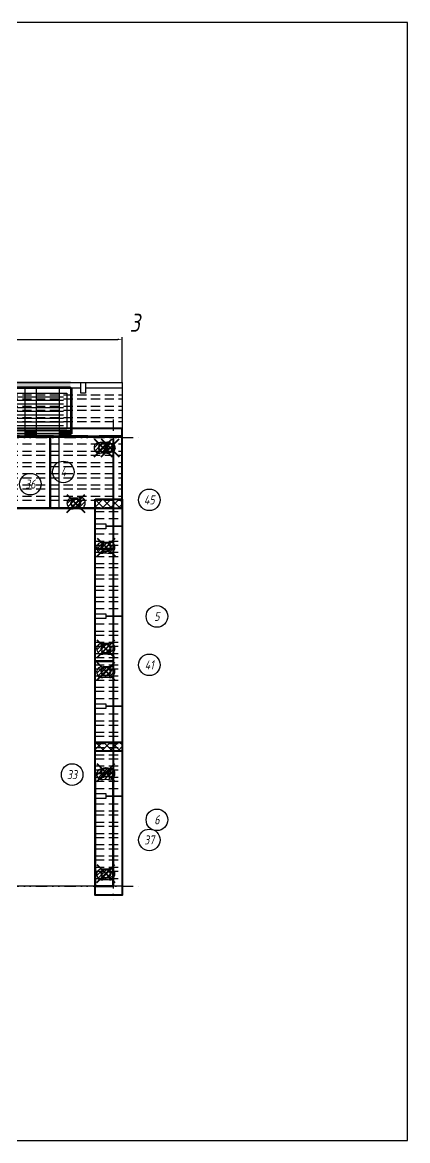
# Model space of a CAD drawing. Header units: millimetres. Extents: x -58926 to 122586, y -58688 to 8347.
# Drawn here: x 3054 to 5196, y -1320 to 4896 of the extents above; entities that cross this region are included whole.
import ezdxf
from ezdxf.enums import TextEntityAlignment as Align

# ---------------------------------------------------------------- set-up
doc = ezdxf.new("R2010")
doc.units = ezdxf.units.MM
doc.header["$PDMODE"] = 35
doc.header["$PDSIZE"] = 50
doc.linetypes.add('DASH2DOT', pattern=[31.75, 12.7, -6.35, 0, -6.35, 0, -6.35])
doc.linetypes.add('DASHED', pattern=[19.05, 12.7, -6.35])
for name, color, linetype in [('01 Черновое', 7, 'Continuous'), ('02 ОВиК', 7, 'Continuous'), ('03 Потолок', 7, 'Continuous'), ('10 Перегородки', 7, 'Continuous'), ('101 Крепление', 7, 'Continuous'), ('102 Звукоизоляция', 7, 'Continuous'), ('103 ГВЛ слой 1', 7, 'Continuous'), ('104 ГВЛ слой 2', 7, 'Continuous')]:
    doc.layers.add(name, color=color, linetype=linetype)
doc.layers.add('100 noprint', color=1, linetype='Continuous', plot=False)
doc.styles.get("Standard").update_dxf_attribs({"font": 'arial.ttf'})
doc.styles.add('ГОСТ-ISOCPEUR', font='isocpeui.ttf', dxfattribs={"width": 0.8})
doc.dimstyles.new('ISO-25', dxfattribs={"dimtxt": 2.5, "dimasz": 2.5, "dimexe": 1.25, "dimexo": 0.625, "dimtad": 1, "dimtxsty": 'Standard', "dimcen": 2.5, "dimadec": 0, "dimazin": 0, "dimtfac": 1, "dimtmove": 0, "dimatfit": 3, "dimfxl": 1, "dimarcsym": 0})

# ---------------------------------------------------------------- blocks, each defined once
blk = doc.blocks.new('АП 500х200')
at = {"color": 0, "lineweight": -2}
for p, q in [((-507, 207), (-47, 207)), ((-507, 187), (-47, 187)), ((-507, 167), (-47, 167)), ((-507, 147), (-47, 147)), ((-507, 127), (-47, 127)), ((-507, 107), (-47, 107)), ((-507, 87), (-47, 87)), ((-507, 67), (-47, 67)), ((-507, 47), (-47, 47))]:
    blk.add_line(p, q, dxfattribs=at)
for points in [[(-554, 0), (-554, 254), (0, 254), (0, 0)], [(-527, 27), (-527, 227), (-27, 227), (-27, 27)]]:
    blk.add_lwpolyline(points, close=True, dxfattribs=at)
blk = doc.blocks.new('*D406')
at = {"layer": '01 Черновое', "color": 0, "lineweight": -2}
for p, q in [((159.1, 2895.2), (159.1, 3146.6)), ((184.1, 3134.1), (3584.1, 3134.1)), ((3609.1, 2895.2), (3609.1, 3146.6))]:
    blk.add_line(p, q, dxfattribs=at)
at = {"layer": '01 Черновое', "color": 0}
for points in [[(184.1, 3138.3), (184.1, 3129.9), (159.1, 3134.1)], [(3584.1, 3129.9), (3584.1, 3138.3), (3609.1, 3134.1)]]:
    blk.add_solid(points, dxfattribs=at)
at = {"layer": 'Defpoints', "color": 0}
for p in [(3609.1, 3134.1), (159.1, 2895.2), (3609.1, 2895.2)]:
    blk.add_point(p, dxfattribs=at)
at = {"layer": '01 Черновое', "color": 0, "insert": (1884.1, 3156.6), "char_height": 25, "attachment_point": 5, "style": 'ГОСТ-ISOCPEUR'}
blk.add_mtext('3450', dxfattribs=at)

msp = doc.modelspace()

# ---------------------------------------------------------------- hatches: boundary and pattern name
at = {"layer": '03 Потолок'}
for points in [[(3321.579, 2868.176), (3321.579, 2895.176), (159.079, 2895.176), (159.079, 2868.176)], [(3130.244, 2598.176), (3130.244, 2625.176), (3070.244, 2625.176), (3070.244, 2598.176)], [(3321.579, 2598.176), (3321.579, 2625.176), (3261.579, 2625.176), (3261.579, 2598.176)]]:
    msp.add_hatch(color=256, dxfattribs=at).paths.add_polyline_path(points)
h = msp.add_hatch(color=256, dxfattribs=at)
h.paths.add_polyline_path([(227.847, 2598.176), (227.847, 2625.176), (159.079, 2625.176), (159.079, 2598.176)])
h.paths.add_polyline_path([(787.847, 2598.176), (787.847, 2625.176), (287.847, 2625.176), (287.847, 2598.176)])
h.paths.add_polyline_path([(1340.244, 2598.176), (1340.244, 2625.176), (847.847, 2625.176), (847.847, 2598.176)])
h.paths.add_polyline_path([(1940.244, 2598.176), (1940.244, 2625.176), (1400.244, 2625.176), (1400.244, 2598.176)])
h.paths.add_polyline_path([(2340.244, 2598.176), (2340.244, 2625.176), (2000.244, 2625.176), (2000.244, 2598.176)])
h.paths.add_polyline_path([(2740.244, 2598.176), (2740.244, 2625.176), (2400.244, 2625.176), (2400.244, 2598.176)])
h.paths.add_polyline_path([(3070.244, 2598.176), (3070.244, 2625.176), (2800.244, 2625.176), (2800.244, 2598.176)])
h.paths.add_polyline_path([(3261.579, 2598.176), (3261.579, 2625.176), (3130.244, 2625.176), (3130.244, 2598.176)])
at = {"layer": '101 Крепление'}
h = msp.add_hatch(dxfattribs=at)
h.set_pattern_fill('ANSI31', color=5, scale=5, style=0)
h.set_pattern_definition([(45, (-42.747, 0), (-11.22532, 11.22532), [])])
edge = h.paths.add_edge_path()
edge.add_spline(control_points=[(3452.918, 2533.362), (3452.918, 2541.392), (3467.717, 2567.197), (3505.232, 2556.494), (3539.286, 2566.367), (3557.135, 2543.653), (3553.001, 2520.976), (3538.146, 2495.058), (3504.356, 2508.905), (3466.629, 2492.265), (3452.918, 2522.146), (3452.918, 2533.362)], knot_values=[0, 0, 0, 0, 24.09039364, 73.18784754, 99.9877853, 121.68889408, 145.29658819, 167.74643755, 198.18583422, 237.51289388, 271.16090154, 271.16090154, 271.16090154, 271.16090154], degree=3, periodic=1)
h = msp.add_hatch(dxfattribs=at)
h.set_pattern_fill('ANSI31', color=5, scale=5, style=0)
h.set_pattern_definition([(45, (-193.382, -309.008), (-11.22532, 11.22532), [])])
edge = h.paths.add_edge_path()
edge.add_spline(control_points=[(3302.282, 2224.355), (3302.282, 2232.385), (3317.081, 2258.19), (3354.597, 2247.487), (3388.65, 2257.36), (3406.5, 2234.645), (3402.365, 2211.968), (3387.511, 2186.051), (3353.72, 2199.898), (3315.993, 2183.257), (3302.282, 2213.139), (3302.282, 2224.355)], knot_values=[0, 0, 0, 0, 24.09039364, 73.18784754, 99.9877853, 121.68889408, 145.29658819, 167.74643755, 198.18583422, 237.51289388, 271.16090154, 271.16090154, 271.16090154, 271.16090154], degree=3, periodic=1)
h = msp.add_hatch(dxfattribs=at)
h.set_pattern_fill('ANSI31', color=5, scale=5, style=0)
h.set_pattern_definition([(45, (717.595, -556.251), (-11.22532, 11.22532), [])])
edge = h.paths.add_edge_path()
edge.add_spline(control_points=[(3467.069, 1977.111), (3467.069, 1985.141), (3481.868, 2010.946), (3519.384, 2000.243), (3553.437, 2010.116), (3571.287, 1987.402), (3567.152, 1964.724), (3552.298, 1938.807), (3518.507, 1952.654), (3480.78, 1936.013), (3467.069, 1965.895), (3467.069, 1977.111)], knot_values=[0, 0, 0, 0, 24.09039364, 73.18784754, 99.9877853, 121.68889408, 145.29658819, 167.74643755, 198.18583422, 237.51289388, 271.16090154, 271.16090154, 271.16090154, 271.16090154], degree=3, periodic=1)
h = msp.add_hatch(dxfattribs=at)
h.set_pattern_fill('ANSI31', color=5, scale=5, style=0)
h.set_pattern_definition([(45, (717.595, -1117.72), (-11.22532, 11.22532), [])])
edge = h.paths.add_edge_path()
edge.add_spline(control_points=[(3467.069, 1415.642), (3467.069, 1423.672), (3481.868, 1449.477), (3519.384, 1438.774), (3553.437, 1448.647), (3571.287, 1425.932), (3567.152, 1403.255), (3552.298, 1377.338), (3518.507, 1391.185), (3480.78, 1374.544), (3467.069, 1404.426), (3467.069, 1415.642)], knot_values=[0, 0, 0, 0, 24.09039364, 73.18784754, 99.9877853, 121.68889408, 145.29658819, 167.74643755, 198.18583422, 237.51289388, 271.16090154, 271.16090154, 271.16090154, 271.16090154], degree=3, periodic=1)
h = msp.add_hatch(dxfattribs=at)
h.set_pattern_fill('ANSI31', color=5, scale=5, style=0)
h.set_pattern_definition([(45, (717.595, -1247.13), (-11.22532, 11.22532), [])])
edge = h.paths.add_edge_path()
edge.add_spline(control_points=[(3467.069, 1286.233), (3467.069, 1294.263), (3481.868, 1320.068), (3519.384, 1309.365), (3553.437, 1319.237), (3571.287, 1296.523), (3567.152, 1273.846), (3552.298, 1247.929), (3518.507, 1261.776), (3480.78, 1245.135), (3467.069, 1275.017), (3467.069, 1286.233)], knot_values=[0, 0, 0, 0, 24.09039364, 73.18784754, 99.9877853, 121.68889408, 145.29658819, 167.74643755, 198.18583422, 237.51289388, 271.16090154, 271.16090154, 271.16090154, 271.16090154], degree=3, periodic=1)
h = msp.add_hatch(dxfattribs=at)
h.set_pattern_fill('ANSI31', color=5, scale=5, style=0)
h.set_pattern_definition([(45, (717.595, -1814.6), (-11.22532, 11.22532), [])])
edge = h.paths.add_edge_path()
edge.add_spline(control_points=[(3467.069, 718.762), (3467.069, 726.793), (3481.868, 752.598), (3519.384, 741.895), (3553.437, 751.767), (3571.287, 729.053), (3567.152, 706.376), (3552.298, 680.459), (3518.507, 694.306), (3480.78, 677.665), (3467.069, 707.546), (3467.069, 718.762)], knot_values=[0, 0, 0, 0, 24.09039364, 73.18784754, 99.9877853, 121.68889408, 145.29658819, 167.74643755, 198.18583422, 237.51289388, 271.16090154, 271.16090154, 271.16090154, 271.16090154], degree=3, periodic=1)
h = msp.add_hatch(dxfattribs=at)
h.set_pattern_fill('ANSI31', color=5, scale=5, style=0)
h.set_pattern_definition([(45, (717.595, -2371.705), (-11.22532, 11.22532), [])])
edge = h.paths.add_edge_path()
edge.add_spline(control_points=[(3467.069, 161.658), (3467.069, 169.688), (3481.868, 195.493), (3519.384, 184.79), (3553.437, 194.662), (3571.287, 171.948), (3567.152, 149.271), (3552.298, 123.354), (3518.507, 137.201), (3480.78, 120.56), (3467.069, 150.442), (3467.069, 161.658)], knot_values=[0, 0, 0, 0, 24.09039364, 73.18784754, 99.9877853, 121.68889408, 145.29658819, 167.74643755, 198.18583422, 237.51289388, 271.16090154, 271.16090154, 271.16090154, 271.16090154], degree=3, periodic=1)
at = {"layer": '102 Звукоизоляция', "linetype": 'Continuous', "ltscale": 10}
h = msp.add_hatch(dxfattribs=at)
h.set_pattern_fill('ANSI37', color=74, scale=10, style=0)
h.paths.add_polyline_path([(3559.079, 2195.176), (3559.079, 2245.176), (3459.079, 2245.176), (3459.079, 2195.176)])
h.paths.add_polyline_path([(3609.079, 2195.176), (3609.079, 2245.176), (3559.079, 2245.176), (3559.079, 2195.176)])
h = msp.add_hatch(dxfattribs=at)
h.set_pattern_fill('ANSI37', color=74, scale=10, style=0)
h.paths.add_polyline_path([(3559.079, 845.176), (3559.079, 895.176), (3459.079, 895.176), (3459.079, 845.176)])
h.paths.add_polyline_path([(3609.079, 845.176), (3609.079, 895.176), (3559.079, 895.176), (3559.079, 845.176)])

# ---------------------------------------------------------------- linework, layer by layer
at = {"layer": '01 Черновое'}
for p, q in [((159.079, 2895.176), (3609.079, 2895.176)), ((2748.202, 2865.176), (3378.601, 2865.176)), ((3405.601, 2865.176), (3609.079, 2865.176)), ((3609.079, 2895.176), (3609.079, 95.176)), ((3609.079, 2865.176), (3609.079, 2595.176)), ((2827.079, 2595.176), (3259.079, 2595.176)), ((3609.079, 2595.176), (2952.079, 2595.176)), ((3459.079, 2195.176), (2559.079, 2195.176)), ((3459.079, 2195.176), (3459.079, 95.176)), ((3459.079, 1095.176), (3459.079, 1595.176)), ((3459.079, 595.176), (3459.079, 1095.176)), ((3519.079, 1095.176), (3609.079, 1095.176)), ((3609.079, 1095.176), (3519.079, 1095.176)), ((3609.079, 95.176), (159.079, 95.176))]:
    msp.add_line(p, q, dxfattribs=at)
at = {"layer": '01 Черновое', "flags": 128}
for points in [[(3405.601, 2835.176), (3378.601, 2835.176), (3378.601, 2895.176), (3405.601, 2895.176)], [(3459.079, 2081.676), (3459.079, 2108.676), (3519.079, 2108.676), (3519.079, 2081.676)], [(3459.079, 1581.676), (3459.079, 1608.676), (3519.079, 1608.676), (3519.079, 1581.676)], [(3459.079, 1081.676), (3459.079, 1108.676), (3519.079, 1108.676), (3519.079, 1081.676)], [(3459.079, 581.676), (3459.079, 608.676), (3519.079, 608.676), (3519.079, 581.676)]]:
    msp.add_lwpolyline(points, close=True, dxfattribs=at)
at = {"layer": '01 Черновое'}
for points in [[(3259.079, 2195.176), (3259.079, 2595.176), (3609.079, 2595.176)], [(3459.079, 1595.176), (3459.079, 2095.176)], [(3609.079, 2095.176), (3519.079, 2095.176)], [(3519.079, 2095.176), (3609.079, 2095.176)], [(3609.079, 1595.176), (3519.079, 1595.176)], [(3519.079, 1595.176), (3609.079, 1595.176)], [(3609.079, 95.176), (3459.079, 95.176), (3459.079, 595.176)], [(3609.079, 595.176), (3519.079, 595.176)], [(3519.079, 595.176), (3609.079, 595.176)]]:
    msp.add_lwpolyline(points, dxfattribs=at)
at = {"layer": '03 Потолок'}
for p, q in [((3321.579, 2895.176), (159.079, 2895.176)), ((3321.579, 2868.176), (159.079, 2868.176)), ((3070.244, 2598.176), (3070.244, 2868.176)), ((3130.244, 2868.176), (3130.244, 2598.176)), ((3261.579, 2598.176), (3261.579, 2868.176)), ((3321.579, 2868.176), (3321.579, 2598.176)), ((3609.079, 2588.676), (159.079, 2588.676)), ((2800.244, 2598.176), (3070.244, 2598.176))]:
    msp.add_line(p, q, dxfattribs=at)
at = {"layer": '03 Потолок', "ltscale": 10}
msp.add_line((3321.579, 2625.176), (159.079, 2625.176), dxfattribs=at)
at = {"layer": '03 Потолок', "linetype": 'DASHED', "ltscale": 10}
msp.add_line((3609.079, 2598.176), (159.079, 2598.176), dxfattribs=at)
at = {"layer": '03 Потолок'}
for points in [[(3130.244, 2598.176), (3130.244, 2625.176), (3070.244, 2625.176), (3070.244, 2598.176)], [(3321.579, 2598.176), (3321.579, 2625.176), (3261.579, 2625.176), (3261.579, 2598.176)]]:
    msp.add_lwpolyline(points, close=True, dxfattribs=at)
at = {"layer": '10 Перегородки', "linetype": 'Continuous', "ltscale": 10}
msp.add_line((3559.079, 2588.676), (3559.079, 95.176), dxfattribs=at)
at = {"layer": '100 noprint', "linetype": 'DASHED', "ltscale": 4}
for p, q in [((159.079, 2825.176), (3609.079, 2825.176)), ((159.079, 2802.676), (3609.079, 2802.676)), ((159.079, 2762.676), (3609.079, 2762.676)), ((159.079, 2740.176), (3609.079, 2740.176)), ((159.079, 2700.176), (3609.079, 2700.176)), ((159.079, 2677.676), (3609.079, 2677.676)), ((159.079, 2637.676), (3609.079, 2637.676)), ((159.079, 2552.676), (3609.079, 2552.676)), ((159.079, 2512.676), (3609.079, 2512.676)), ((159.079, 2490.176), (3609.079, 2490.176)), ((159.079, 2450.176), (3609.079, 2450.176)), ((159.079, 2427.676), (3609.079, 2427.676)), ((159.079, 2387.676), (3609.079, 2387.676)), ((159.079, 2365.176), (3609.079, 2365.176)), ((159.079, 2325.176), (3609.079, 2325.176)), ((159.079, 2302.676), (3609.079, 2302.676)), ((159.079, 2262.676), (3609.079, 2262.676)), ((159.079, 2240.176), (3609.079, 2240.176)), ((159.079, 2200.176), (3609.079, 2200.176)), ((3459.079, 2177.676), (3609.079, 2177.676)), ((3459.079, 2137.676), (3609.079, 2137.676)), ((3459.079, 2052.676), (3609.079, 2052.676)), ((3459.079, 2012.676), (3609.079, 2012.676)), ((3459.079, 1990.176), (3609.079, 1990.176)), ((3459.079, 1950.176), (3609.079, 1950.176)), ((3459.079, 1927.676), (3609.079, 1927.676)), ((3459.079, 1887.676), (3609.079, 1887.676)), ((3459.079, 1865.176), (3609.079, 1865.176)), ((3459.079, 1825.176), (3609.079, 1825.176)), ((3459.079, 1802.676), (3609.079, 1802.676)), ((3459.079, 1762.676), (3609.079, 1762.676)), ((3459.079, 1740.176), (3609.079, 1740.176)), ((3459.079, 1700.176), (3609.079, 1700.176)), ((3459.079, 1677.676), (3609.079, 1677.676)), ((3459.079, 1637.676), (3609.079, 1637.676)), ((3459.079, 1552.676), (3609.079, 1552.676)), ((3459.079, 1512.676), (3609.079, 1512.676)), ((3459.079, 1490.176), (3609.079, 1490.176)), ((3459.079, 1450.176), (3609.079, 1450.176)), ((3459.079, 1427.676), (3609.079, 1427.676)), ((3459.079, 1387.676), (3609.079, 1387.676)), ((3459.079, 1365.176), (3609.079, 1365.176)), ((3459.079, 1325.176), (3609.079, 1325.176)), ((3459.079, 1302.676), (3609.079, 1302.676)), ((3459.079, 1262.676), (3609.079, 1262.676)), ((3459.079, 1240.176), (3609.079, 1240.176)), ((3459.079, 1200.176), (3609.079, 1200.176)), ((3459.079, 1177.676), (3609.079, 1177.676)), ((3459.079, 1137.676), (3609.079, 1137.676)), ((3459.079, 1052.676), (3609.079, 1052.676)), ((3459.079, 1012.676), (3609.079, 1012.676)), ((3459.079, 990.176), (3609.079, 990.176)), ((3459.079, 950.176), (3609.079, 950.176)), ((3459.079, 927.676), (3609.079, 927.676)), ((3459.079, 887.676), (3609.079, 887.676)), ((3459.079, 865.176), (3609.079, 865.176)), ((3459.079, 825.176), (3609.079, 825.176)), ((3459.079, 802.676), (3609.079, 802.676)), ((3459.079, 762.676), (3609.079, 762.676)), ((3459.079, 740.176), (3609.079, 740.176)), ((3459.079, 700.176), (3609.079, 700.176)), ((3459.079, 677.676), (3609.079, 677.676)), ((3459.079, 637.676), (3609.079, 637.676)), ((3459.079, 552.676), (3609.079, 552.676)), ((3459.079, 512.676), (3609.079, 512.676)), ((3459.079, 490.176), (3609.079, 490.176)), ((3459.079, 450.176), (3609.079, 450.176)), ((3459.079, 427.676), (3609.079, 427.676)), ((3459.079, 387.676), (3609.079, 387.676)), ((3459.079, 365.176), (3609.079, 365.176)), ((3459.079, 325.176), (3609.079, 325.176)), ((3459.079, 302.676), (3609.079, 302.676)), ((3459.079, 262.676), (3609.079, 262.676)), ((3459.079, 240.176), (3609.079, 240.176)), ((3459.079, 200.176), (3609.079, 200.176)), ((3459.079, 177.676), (3609.079, 177.676)), ((3459.079, 137.676), (3609.079, 137.676))]:
    msp.add_line(p, q, dxfattribs=at)
at = {"layer": '100 noprint'}
msp.add_lwpolyline([(-1196.699, 4896.337), (-1196.699, -1320.331), (5196.257, -1320.331), (5196.257, 4896.337)], close=True, dxfattribs=at)
at = {"layer": '101 Крепление', "color": 5, "start_tangent": (0, 1), "end_tangent": (0, 1)}
for points in [[(3452.918, 2533.362), (3464.032, 2554.736), (3512.763, 2560.72), (3539.563, 2560.72), (3553.456, 2544.049), (3551.319, 2520.538), (3538.056, 2502.425), (3507.634, 2503.439), (3468.307, 2503.439), (3452.918, 2533.362)], [(3302.282, 2224.355), (3313.397, 2245.728), (3362.128, 2251.713), (3388.928, 2251.713), (3402.821, 2235.041), (3400.683, 2211.531), (3387.421, 2193.417), (3356.998, 2194.432), (3317.671, 2194.432), (3302.282, 2224.355)], [(3467.069, 1977.111), (3478.184, 1998.485), (3526.915, 2004.469), (3553.715, 2004.469), (3567.608, 1987.798), (3565.47, 1964.287), (3552.208, 1946.173), (3521.785, 1947.188), (3482.458, 1947.188), (3467.069, 1977.111)], [(3467.069, 1415.642), (3478.184, 1437.015), (3526.915, 1443), (3553.715, 1443), (3567.608, 1426.329), (3565.47, 1402.818), (3552.208, 1384.704), (3521.785, 1385.719), (3482.458, 1385.719), (3467.069, 1415.642)], [(3467.069, 1286.233), (3478.184, 1307.606), (3526.915, 1313.591), (3553.715, 1313.591), (3567.608, 1296.919), (3565.47, 1273.409), (3552.208, 1255.295), (3521.785, 1256.31), (3482.458, 1256.31), (3467.069, 1286.233)], [(3467.069, 718.762), (3478.184, 740.136), (3526.915, 746.12), (3553.715, 746.12), (3567.608, 729.449), (3565.47, 705.938), (3552.208, 687.825), (3521.785, 688.84), (3482.458, 688.84), (3467.069, 718.762)], [(3467.069, 161.658), (3478.184, 183.031), (3526.915, 189.016), (3553.715, 189.016), (3567.608, 172.344), (3565.47, 148.834), (3552.208, 130.72), (3521.785, 131.735), (3482.458, 131.735), (3467.069, 161.658)]]:
    msp.add_spline(points, degree=3, dxfattribs=at)
at = {"layer": '102 Звукоизоляция', "color": 74, "linetype": 'DASH2DOT', "ltscale": 5}
for points in [[(3559.079, 2688.676), (3559.079, -4.824)], [(109.079, 2588.676), (3709.079, 2588.676)], [(109.079, 95.176), (3709.079, 95.176)]]:
    msp.add_lwpolyline(points, dxfattribs=at)
at = {"layer": '102 Звукоизоляция', "color": 74, "linetype": 'Continuous', "lineweight": 40, "ltscale": 10, "flags": 128}
for points in [[(2859.079, 2638.676), (2859.079, 2195.176), (3609.079, 2195.176), (3609.079, 2638.676)], [(3459.079, 2245.176), (3609.079, 2245.176), (3609.079, 845.176), (3459.079, 845.176)], [(3459.079, 895.176), (3609.079, 895.176), (3609.079, 45.176), (3459.079, 45.176)]]:
    msp.add_lwpolyline(points, close=True, dxfattribs=at)
at = {"layer": '102 Звукоизоляция', "color": 74}
for centre in [(3282.016, 2397.202), (3802.304, 1593.824), (3802.304, 463.19)]:
    msp.add_circle(centre, 60, dxfattribs=at)
at = {"layer": '102 Звукоизоляция', "color": 74, "linetype": 'Continuous', "lineweight": 40, "ltscale": 10}
msp.add_point((3503.538, 2531.049), dxfattribs=at)
at = {"layer": '103 ГВЛ слой 1', "color": 6, "lineweight": 40}
for points in [[(2609.079, 2595.176), (3559.079, 2595.176), (3559.079, 1345.176), (3459.079, 1345.176), (3459.079, 2195.176), (2609.079, 2195.176)], [(3459.079, 1345.176), (3559.079, 1345.176), (3559.079, 95.176), (3459.079, 95.176)]]:
    msp.add_lwpolyline(points, close=True, dxfattribs=at)
at = {"layer": '103 ГВЛ слой 1', "color": 6}
for centre in [(3098.616, 2329.279), (3330.9, 714.754)]:
    msp.add_circle(centre, 60, dxfattribs=at)
at = {"layer": '103 ГВЛ слой 1', "color": 6, "lineweight": 40}
for p in [(3542.465, 2531.049), (3351.288, 2222.041), (3519.595, 1979.09), (3518.304, 1414.359), (3518.304, 1289.359), (3518.304, 726.859), (3518.304, 164.359)]:
    msp.add_point(p, dxfattribs=at)
at = {"layer": '104 ГВЛ слой 2', "color": 3, "lineweight": 40}
for points in [[(2009.079, 2595.176), (3209.079, 2595.176), (3209.079, 2195.176), (2559.079, 2195.176), (2559.079, 1970.176), (2009.079, 1970.176)], [(3209.079, 2595.176), (3559.079, 2595.176), (3559.079, 1970.176), (3459.079, 1970.176), (3459.079, 2195.176), (3209.079, 2195.176)], [(3559.079, 1970.176), (3559.079, 720.176), (3459.079, 720.176), (3459.079, 1970.176)], [(3559.079, 95.176), (3559.079, 720.176), (3459.079, 720.176), (3459.079, 95.176)]]:
    msp.add_lwpolyline(points, close=True, dxfattribs=at)
at = {"layer": '104 ГВЛ слой 2', "color": 3}
for centre in [(3759.962, 2241.887), (3759.962, 1324.64), (3759.962, 351.339)]:
    msp.add_circle(centre, 60, dxfattribs=at)

# ---------------------------------------------------------------- block references
at = {"layer": '02 ОВиК'}
msp.add_blockref('АП 500х200', (3329.079, 2608.176), dxfattribs=at)
msp.add_blockref('АП 500х200', (3329.079, 2608.176), dxfattribs=at)

# ---------------------------------------------------------------- texts
at = {"layer": '01 Черновое', "style": 'ГОСТ-ISOCPEUR', "width": 0.8}
msp.add_text('3', height=100, dxfattribs=at).set_placement((3679.371, 3226.61), align=Align.MIDDLE)
at = {"layer": '102 Звукоизоляция', "color": 74, "style": 'ГОСТ-ISOCPEUR', "width": 0.8}
for s, p in [('4', (3282.016, 2397.202)), ('5', (3802.304, 1593.824)), ('6', (3802.304, 463.19))]:
    msp.add_text(s, height=50, dxfattribs=at).set_placement(p, align=Align.MIDDLE)
at = {"layer": '103 ГВЛ слой 1', "color": 6, "style": 'ГОСТ-ISOCPEUR', "width": 0.8}
for s, p in [('36', (3098.616, 2329.279)), ('33', (3330.9, 714.754))]:
    msp.add_text(s, height=50, dxfattribs=at).set_placement(p, align=Align.MIDDLE)
at = {"layer": '104 ГВЛ слой 2', "color": 3, "style": 'ГОСТ-ISOCPEUR', "width": 0.8}
for s, p in [('45', (3759.962, 2241.887)), ('41', (3759.962, 1324.64)), ('37', (3759.962, 351.339))]:
    msp.add_text(s, height=50, dxfattribs=at).set_placement(p, align=Align.MIDDLE)

# ---------------------------------------------------------------- dimensions: what is measured, and where the dimension line sits
at = {"layer": '01 Черновое'}
dim = msp.add_linear_dim(base=(3609.079, 3134.111), p1=(159.079, 2895.176), p2=(3609.079, 2895.176), dimstyle='ISO-25', override={"dimtxt": 25, "dimasz": 25, "dimexe": 12.5, "dimexo": 0, "dimgap": 10, "dimtxsty": 'ГОСТ-ISOCPEUR'}, dxfattribs=at)
dim.commit()
dim.dimension.update_dxf_attribs({"geometry": '*D406', "text_midpoint": (1884.079, 3156.611)})

doc.saveas('drawing.dxf')
